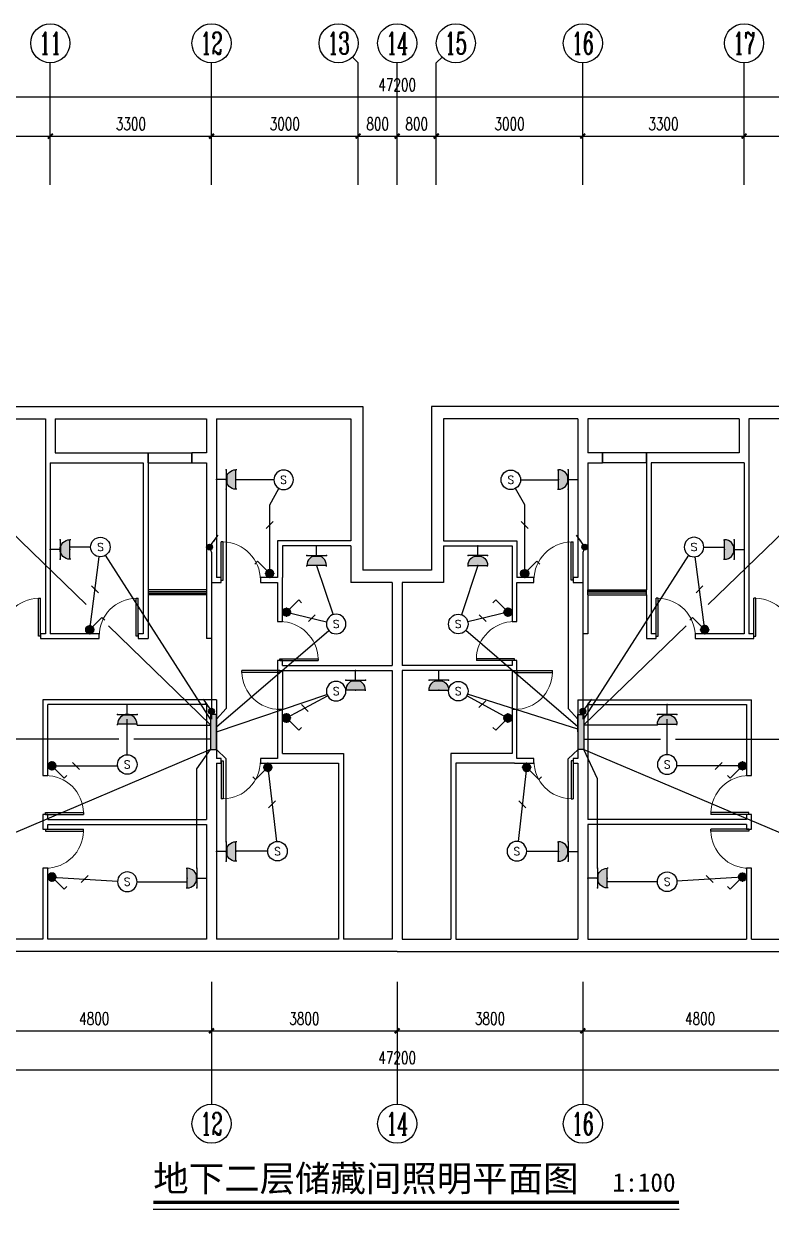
# Model space of a CAD drawing. Extents: x 4484248 to 4538948, y -183585 to -159322.
# Drawn here: x 4503857 to 4519158, y -183585 to -159322 of the extents above; entities that cross this region are included whole.
import ezdxf
from ezdxf.enums import TextEntityAlignment as Align

# ---------------------------------------------------------------- set-up
doc = ezdxf.new("R2010")
doc.units = 0
doc.header["$LTSCALE"] = 1000
doc.header["$MEASUREMENT"] = 0
doc.linetypes.add('DASH', pattern=[0.35, 0.25, -0.1])
for name, color, linetype in [('EQUIP-动力', 3, 'Continuous'), ('EQUIP-照明', 3, 'Continuous'), ('LAYER3', 7, 'Continuous'), ('TEL_TEXT', 7, 'Continuous'), ('图层1', 7, 'Continuous'), ('图层4', 7, 'Continuous')]:
    doc.layers.add(name, color=color, linetype=linetype)
doc.styles.add('_TCH_AXIS', font='COMPLEX', dxfattribs={"bigfont": 'GBCBIG'})
doc.styles.add('_TCH_DIM_T3', font='SIMPLEX', dxfattribs={"width": 0.705882, "bigfont": 'GBCBIG'})
doc.styles.add('_TEL_ATTDEF', font='simplex.shx', dxfattribs={"width": 0.8, "height": 3, "bigfont": 'hztxt.shx'})
doc.styles.add('_TEL_DIM', font='SIMPLEX', dxfattribs={"width": 0.8, "height": 3.5, "bigfont": 'HZTXT'})
doc.styles.get("Standard").update_dxf_attribs({"font": 'gbenor.shx', "bigfont": 'gbcbig.shx'})
doc.styles.add('宋体1.0', font='')
doc.styles.get('宋体1.0').set_extended_font_data('SimSun')

# ---------------------------------------------------------------- blocks, each defined once
blk = doc.blocks.new('_ArchTick')
at = {"color": 0, "linetype": 'ByBlock', "const_width": 0.4}
blk.add_lwpolyline([(-0.5, -0.5), (0.5, 0.5)], dxfattribs=at)
blk = doc.blocks.new('$equip$00001838')
blk.add_circle((0, 0), 0.5)
at = {"color": 7, "style": '_TEL_DIM'}
blk.add_attdef('$TEXT$', text='', height=0.4, dxfattribs=at).set_placement((0, 0), align=Align.MIDDLE_CENTER)
at = {"color": 7, "style": '_TEL_DIM', "flags": 1}
blk.add_attdef('A', text='', height=0.00002, dxfattribs=at).set_placement((0, 0), align=Align.MIDDLE_CENTER)
blk = doc.blocks.new('$equip$00001962')
for p, q in [((0.147, 0.356), (0.625, 0.833)), ((0.625, 0.833), (0.766, 0.692))]:
    blk.add_line(p, q)
blk.add_circle((0, 0.208), 0.208)
for p in [(-0.208, 0.208), (0, 0.417), (0, 0), (0.208, 0.208)]:
    blk.add_point(p)
for points in [[(-0.18, 0.313), (0.18, 0.313), (-0.208, 0.208), (0.208, 0.208)], [(-0.18, 0.104), (0.18, 0.104), (-0.208, 0.208), (0.208, 0.208)], [(-0.104, 0.389), (0.104, 0.389), (-0.18, 0.313), (0.18, 0.313)], [(-0.104, 0.028), (0.104, 0.028), (-0.18, 0.104), (0.18, 0.104)], [(0, 0.417), (0, 0.417), (-0.104, 0.389), (0.104, 0.389)], [(0, 0), (0, 0), (-0.104, 0.028), (0.104, 0.028)]]:
    blk.add_solid(points)
at = {"layer": 'TEL_TEXT', "style": '_TEL_DIM', "flags": 1}
blk.add_attdef('A', text='', height=0.00002, dxfattribs=at).set_placement((0, 0), align=Align.MIDDLE_CENTER)
blk = doc.blocks.new('$equip$00001237')
for p, q in [((-0.5, 1.05), (-0.5, 1)), ((-0.5, 1), (0.5, 1)), ((0.5, 1.05), (0.5, 1)), ((0.5, 0.5), (-0.5, 0.5)), ((0, 0.5), (0, 0))]:
    blk.add_line(p, q)
blk.add_arc((0, 1), 0.5, 180, 0)
for p in [(0, 1), (-0.5, 0.5), (0, 0), (0.5, 0.5)]:
    blk.add_point(p)
for points in [[(0.433, 0.75), (-0.433, 0.75), (0.5, 1), (-0.5, 1)], [(0.25, 0.567), (-0.25, 0.567), (0.433, 0.75), (-0.433, 0.75)], [(0, 0.5), (0, 0.5), (0.25, 0.567), (-0.25, 0.567)]]:
    blk.add_solid(points)
at = {"flags": 9}
blk.add_attdef('A', (0, 0), '', height=0.00002, dxfattribs=at)
blk = doc.blocks.new('$DorLib2D$00000001')
for p, q in [((0.45, 0.975), (0.5, 0.975)), ((0.45, 0), (0.45, 0.975)), ((0.5, 0), (0.5, 0.975)), ((0.5, 0), (0.45, 0))]:
    blk.add_line(p, q)
at = {"lineweight": 13}
blk.add_arc((0.475, 0), 0.975, 91.4693, 180, dxfattribs=at)
blk = doc.blocks.new('$TCHSYS$WIN2D')
for p, q in [((-0.5, 0.5), (0.5, 0.5)), ((0.5, 0.167), (-0.5, 0.167)), ((0.5, -0.167), (-0.5, -0.167)), ((-0.5, -0.5), (0.5, -0.5))]:
    blk.add_line(p, q)

msp = doc.modelspace()

# ---------------------------------------------------------------- hatches: boundary and pattern name
at = {"layer": 'LAYER3'}
h = msp.add_hatch(color=0, dxfattribs=at)
edge = h.paths.add_edge_path()
edge.add_arc((4507661, -170032), 60, 0, 360)
h = msp.add_hatch(color=0, dxfattribs=at)
edge = h.paths.add_edge_path()
edge.add_arc((4515341, -170032), 60, 0, 360)
h = msp.add_hatch(color=0, dxfattribs=at)
edge = h.paths.add_edge_path()
edge.add_arc((4507699, -173393), 60, 0, 360)
h = msp.add_hatch(color=0, dxfattribs=at)
edge = h.paths.add_edge_path()
edge.add_arc((4515303, -173393), 60, 0, 360)
at = {"layer": '图层4'}
for points in [[(4507801, -173457), (4507681, -173457), (4507681, -174177), (4507801, -174177)], [(4515201, -173457), (4515321, -173457), (4515322, -174177), (4515202, -174177)]]:
    msp.add_hatch(color=7, dxfattribs=at).paths.add_polyline_path(points)

# ---------------------------------------------------------------- linework, layer by layer
at = {"color": 7}
for p, q in [((4504401, -162622), (4504401, -160122)), ((4507701, -162622), (4507701, -160122)), ((4510584, -160005), (4510701, -160122)), ((4510701, -162622), (4510701, -160122)), ((4511501, -162622), (4511501, -160122)), ((4512419, -160005), (4512301, -160122)), ((4512301, -162622), (4512301, -160122)), ((4515301, -162622), (4515301, -160122)), ((4518601, -162622), (4518601, -160122)), ((4487901, -160822), (4535101, -160822)), ((4504401, -162622), (4504401, -161372)), ((4504401, -162622), (4504401, -161372)), ((4507701, -162622), (4507701, -161372)), ((4507701, -162622), (4507701, -161372)), ((4510701, -162622), (4510701, -161372)), ((4510701, -162622), (4510701, -161372)), ((4511501, -162622), (4511501, -161372)), ((4511501, -162622), (4511501, -161372)), ((4512301, -162622), (4512301, -161372)), ((4512301, -162622), (4512301, -161372)), ((4515301, -162622), (4515301, -161372)), ((4515301, -162622), (4515301, -161372)), ((4518601, -162622), (4518601, -161372)), ((4518601, -162622), (4518601, -161372)), ((4502451, -161622), (4504401, -161622)), ((4504401, -161622), (4507701, -161622)), ((4507701, -161622), (4510701, -161622)), ((4510701, -161622), (4511501, -161622)), ((4511501, -161622), (4512301, -161622)), ((4512301, -161622), (4515301, -161622)), ((4515301, -161622), (4518601, -161622)), ((4518601, -161622), (4520551, -161622)), ((4502601, -167157), (4504401, -167157)), ((4504401, -167157), (4507701, -167157)), ((4507701, -167157), (4510801, -167157)), ((4510801, -167157), (4510801, -169907)), ((4512201, -167157), (4512201, -169907)), ((4515301, -167157), (4512201, -167157)), ((4518601, -167157), (4515301, -167157)), ((4520401, -167157), (4518601, -167157)), ((4502551, -167407), (4504301, -167407)), ((4504301, -167407), (4504301, -168207)), ((4504501, -167407), (4504501, -168107)), ((4504501, -167407), (4507601, -167407)), ((4507601, -167407), (4507601, -168107)), ((4507801, -167407), (4507801, -168207)), ((4507801, -167407), (4510551, -167407)), ((4510551, -167407), (4510551, -169907)), ((4512451, -167407), (4512451, -169907)), ((4515201, -167407), (4512451, -167407)), ((4515201, -167407), (4515201, -168207)), ((4515401, -167407), (4515401, -168107)), ((4518501, -167407), (4515401, -167407)), ((4518501, -167407), (4518501, -168107)), ((4520451, -167407), (4518701, -167407)), ((4518701, -167407), (4518701, -168207)), ((4504501, -168107), (4506401, -168107)), ((4506401, -168107, 800), (4507301, -168107, 800)), ((4506401, -168307), (4506401, -168107)), ((4507601, -168107), (4507301, -168107)), ((4507301, -168107), (4507301, -168307)), ((4515701, -168107), (4515401, -168107)), ((4516601, -168107, 800), (4515701, -168107, 800)), ((4515701, -168307), (4515701, -168107)), ((4518501, -168107), (4516601, -168107)), ((4516601, -168107), (4516601, -168307)), ((4504301, -168207), (4504301, -171807)), ((4504401, -168307), (4504401, -171807)), ((4504401, -168307), (4506301, -168307)), ((4506301, -168307), (4506301, -170907)), ((4506401, -168307), (4506401, -170907)), ((4506401, -168307, 800), (4507301, -168307, 800)), ((4507301, -168307), (4507601, -168307)), ((4507601, -168307), (4507601, -170657)), ((4507801, -168207), (4507801, -170657)), ((4515201, -168207), (4515201, -170657)), ((4515401, -168307), (4515401, -170657)), ((4515401, -168307), (4515701, -168307)), ((4516601, -168307, 800), (4515701, -168307, 800)), ((4516601, -168307), (4516601, -170907)), ((4516701, -168307), (4516701, -170907)), ((4518601, -168307), (4516701, -168307)), ((4518601, -168307), (4518601, -171807)), ((4518701, -168207), (4518701, -171807)), ((4509051, -169907), (4509051, -170657)), ((4510551, -169907), (4509051, -169907)), ((4509151, -170007), (4509151, -170657)), ((4510551, -170007), (4509151, -170007)), ((4510551, -170007), (4510551, -170757)), ((4510801, -169907), (4510801, -170507)), ((4512201, -169907), (4512201, -170507)), ((4512451, -169907), (4513951, -169907)), ((4512451, -170007), (4513851, -170007)), ((4512451, -170007), (4512451, -170757)), ((4513851, -170007), (4513851, -170657)), ((4513951, -169907), (4513951, -170657)), ((4511501, -170507), (4510801, -170507)), ((4512201, -170507), (4511501, -170507)), ((4507601, -170657), (4507601, -170657)), ((4507601, -170657), (4507601, -170907)), ((4507701, -170757), (4507901, -170757)), ((4507701, -170757), (4507701, -170907)), ((4507901, -170657), (4507801, -170657)), ((4507901, -170757), (4507901, -170657)), ((4509051, -170657), (4508701, -170657)), ((4508701, -170657), (4508701, -170757)), ((4508701, -170757), (4509051, -170757)), ((4509051, -170757), (4509051, -171557)), ((4509151, -171557), (4509151, -170657)), ((4511401, -170757), (4510551, -170757)), ((4511401, -170757), (4511401, -172457)), ((4512451, -170757), (4511601, -170757)), ((4511601, -170757), (4511601, -172457)), ((4513851, -170657), (4513851, -171557)), ((4514301, -170657), (4513951, -170657)), ((4513951, -170757), (4514301, -170757)), ((4513951, -171557), (4513951, -170757)), ((4514301, -170757), (4514301, -170657)), ((4515201, -170657), (4515101, -170657)), ((4515101, -170657), (4515101, -170757)), ((4515101, -170757), (4515301, -170757)), ((4515301, -170757), (4515301, -170907)), ((4515401, -170657), (4515401, -170657)), ((4515401, -170657), (4515401, -170907)), ((4506301, -170907), (4506301, -171807)), ((4506401, -170907), (4506401, -171007)), ((4506401, -171007), (4506401, -171907)), ((4507601, -170907), (4507601, -171007)), ((4507601, -171007), (4507601, -171907)), ((4507701, -170907), (4507701, -171907)), ((4515301, -170907), (4515301, -171807)), ((4515401, -171007), (4515401, -170907)), ((4515401, -171007), (4515401, -171807)), ((4516601, -171007), (4516601, -170907)), ((4516601, -171007), (4516601, -171907)), ((4516701, -170907), (4516701, -171807)), ((4509051, -171557), (4509151, -171557)), ((4513851, -171557), (4513951, -171557)), ((4504301, -171807), (4504202, -171807)), ((4504202, -171807), (4504202, -171907)), ((4504202, -171907), (4504401, -171907)), ((4505401, -171807), (4504401, -171807)), ((4504401, -171907), (4505401, -171907)), ((4505401, -171907), (4505401, -171807)), ((4506301, -171807), (4506201, -171807)), ((4506201, -171807), (4506201, -171907)), ((4506201, -171907), (4506401, -171907)), ((4507701, -171907), (4507601, -171907)), ((4515401, -171807), (4515301, -171807)), ((4516601, -171907), (4516801, -171907)), ((4516801, -171807), (4516701, -171807)), ((4516801, -171907), (4516801, -171807)), ((4518601, -171807), (4517601, -171807)), ((4517601, -171807), (4517601, -171907)), ((4517601, -171907), (4518601, -171907)), ((4518601, -171907), (4518801, -171907)), ((4518801, -171807), (4518701, -171807)), ((4518801, -171907), (4518801, -171807)), ((4509151, -172357), (4509051, -172357)), ((4509051, -172357), (4509051, -172557)), ((4509151, -172457), (4509151, -172357)), ((4509151, -172457), (4511401, -172457)), ((4513851, -172457), (4511601, -172457)), ((4513951, -172357), (4513851, -172357)), ((4513851, -172357), (4513851, -172457)), ((4513951, -172557), (4513951, -172357)), ((4509051, -172557), (4509151, -172557)), ((4509051, -172557), (4509051, -173357)), ((4509151, -172557), (4511401, -172557)), ((4509151, -172557), (4509151, -173357)), ((4511401, -172557), (4511401, -178057)), ((4513851, -172557), (4511601, -172557)), ((4511601, -172557), (4511601, -178057)), ((4513851, -172557), (4513951, -172557)), ((4513851, -172557), (4513851, -173357)), ((4513951, -172557), (4513951, -173357)), ((4504251, -173157), (4504251, -174707)), ((4507801, -173157), (4504251, -173157)), ((4507801, -173157), (4507801, -174357)), ((4515201, -173157), (4515201, -174357)), ((4515201, -173157), (4518751, -173157)), ((4518751, -174707), (4518751, -173157)), ((4504351, -174707), (4504351, -173257)), ((4507601, -173257), (4504351, -173257)), ((4507601, -173257), (4507601, -174357)), ((4509151, -173357), (4509051, -173357)), ((4509051, -173357), (4509051, -174357)), ((4509151, -174257), (4509151, -173357)), ((4513951, -173357), (4513851, -173357)), ((4513851, -173357), (4513851, -174257)), ((4513951, -174357), (4513951, -173357)), ((4515401, -173257), (4515401, -174357)), ((4515401, -173257), (4518651, -173257)), ((4518651, -173257), (4518651, -174707)), ((4507601, -174357), (4507601, -175607)), ((4507901, -174357), (4507801, -174357)), ((4507901, -174457), (4507901, -174357)), ((4509051, -174357), (4508701, -174357)), ((4508701, -174357), (4508701, -174457)), ((4509151, -174257), (4510401, -174257)), ((4510401, -174257), (4510401, -178057)), ((4512601, -174257), (4512601, -178057)), ((4513851, -174257), (4512601, -174257)), ((4514301, -174357), (4513951, -174357)), ((4514301, -174457), (4514301, -174357)), ((4515201, -174357), (4515101, -174357)), ((4515101, -174357), (4515101, -174457)), ((4515401, -174357), (4515401, -175607)), ((4507801, -174457), (4507901, -174457)), ((4507801, -174457), (4507801, -175657)), ((4508701, -174457), (4509101, -174457)), ((4509101, -174457), (4510301, -174457)), ((4510301, -174457), (4510301, -178057)), ((4512701, -174457), (4512701, -178057)), ((4513901, -174457), (4512701, -174457)), ((4513901, -174457), (4514301, -174457)), ((4515101, -174457), (4515201, -174457)), ((4515201, -174457), (4515201, -175657)), ((4504251, -174707), (4504351, -174707)), ((4518651, -174707), (4518751, -174707)), ((4504351, -175507), (4504251, -175507)), ((4504251, -175507), (4504251, -175657)), ((4504251, -175657), (4504251, -175807)), ((4504351, -175607), (4504351, -175507)), ((4504351, -175607), (4507601, -175607)), ((4507801, -175657), (4507801, -178057)), ((4515201, -175657), (4515201, -178057)), ((4518651, -175607), (4515401, -175607)), ((4518751, -175507), (4518651, -175507)), ((4518651, -175507), (4518651, -175607)), ((4518751, -175657), (4518751, -175507)), ((4518751, -175807), (4518751, -175657)), ((4504251, -175807), (4504351, -175807)), ((4504351, -175707), (4507601, -175707)), ((4504351, -175807), (4504351, -175707)), ((4507601, -175707), (4507601, -178057)), ((4518651, -175707), (4515401, -175707)), ((4515401, -175707), (4515401, -178057)), ((4518651, -175707), (4518651, -175807)), ((4518651, -175807), (4518751, -175807)), ((4504351, -176607), (4504251, -176607)), ((4504251, -176607), (4504251, -178057)), ((4504351, -178057), (4504351, -176607)), ((4518751, -176607), (4518651, -176607)), ((4518651, -176607), (4518651, -178057)), ((4518751, -178057), (4518751, -176607)), ((4504251, -178057), (4503001, -178057)), ((4507601, -178057), (4504351, -178057)), ((4510301, -178057), (4507801, -178057)), ((4511401, -178057), (4510401, -178057)), ((4511601, -178057), (4512601, -178057)), ((4512701, -178057), (4515201, -178057)), ((4515401, -178057), (4518651, -178057)), ((4518751, -178057), (4520001, -178057)), ((4504351, -178307), (4502901, -178307)), ((4507701, -178307), (4504351, -178307)), ((4510351, -178307), (4507701, -178307)), ((4511501, -178307), (4510351, -178307)), ((4511501, -178307), (4512651, -178307)), ((4512651, -178307), (4515301, -178307)), ((4515301, -178307), (4518651, -178307)), ((4518651, -178307), (4520101, -178307)), ((4507701, -178933), (4507701, -181433)), ((4507701, -178933), (4507701, -180183)), ((4507701, -178933), (4507701, -180183)), ((4511501, -178933), (4511501, -181433)), ((4511501, -178933), (4511501, -180183)), ((4511501, -178933), (4511501, -180183)), ((4515301, -178933), (4515301, -181433)), ((4515301, -178933), (4515301, -180183)), ((4515301, -178933), (4515301, -180183)), ((4502901, -179933), (4507701, -179933)), ((4507701, -179933), (4511501, -179933)), ((4511501, -179933), (4515301, -179933)), ((4515301, -179933), (4520101, -179933)), ((4487901, -180733), (4535101, -180733))]:
    msp.add_line(p, q, dxfattribs=at)
at = {"color": 7, "linetype": 'DASH'}
for p, q in [((4506401, -168107), (4506401, -168307)), ((4507301, -168307), (4507301, -168107)), ((4515701, -168107), (4515701, -168307)), ((4516601, -168307), (4516601, -168107))]:
    msp.add_line(p, q, dxfattribs=at)
at = {"color": 7, "const_width": 70}
msp.add_lwpolyline([(4506509, -183445), (4517270, -183445)], dxfattribs=at)
at = {"color": 7}
msp.add_lwpolyline([(4506509, -183585), (4517270, -183585)], dxfattribs=at)
for centre in [(4504401, -159722), (4507701, -159722), (4510301, -159722), (4511501, -159722), (4512701, -159722), (4515301, -159722), (4518601, -159722), (4507701, -181833), (4511501, -181833), (4515301, -181833)]:
    msp.add_circle(centre, 400, dxfattribs=at)
at = {"layer": 'LAYER3', "color": 0}
for p, q in [((4507696, -169983), (4507834, -169787)), ((4515307, -169983), (4515169, -169787)), ((4507527, -173147), (4507665, -173344)), ((4515476, -173147), (4515338, -173344))]:
    msp.add_line(p, q, dxfattribs=at)
for points in [[(4507834, -169787, 0, 40, 0), (4507745, -169913, 40, 40, 0)], [(4515169, -169787, 0, 40, 0), (4515258, -169913, 40, 40, 0)], [(4507665, -173344, 0, 40, 0), (4507576, -173217, 40, 40, 0)], [(4515338, -173344, 0, 40, 0), (4515427, -173217, 40, 40, 0)]]:
    msp.add_lwpolyline(points, format="xyseb", dxfattribs=at)
for centre in [(4507661, -170032), (4515341, -170032), (4507699, -173393), (4515303, -173393)]:
    msp.add_circle(centre, 60, dxfattribs=at)
at = {"layer": 'TEL_TEXT', "color": 0}
for p, q in [((4508963, -169512), (4508821, -169654)), ((4514040, -169512), (4514182, -169654)), ((4505244, -170829), (4505385, -170971)), ((4517759, -170829), (4517618, -170971)), ((4509825, -171418), (4509684, -171559)), ((4513178, -171418), (4513319, -171559)), ((4513312, -173177), (4513170, -173318)), ((4509540, -173257), (4509681, -173399)), ((4504854, -174441), (4504996, -174582)), ((4518149, -174441), (4518007, -174582)), ((4509011, -175229), (4508870, -175370)), ((4513992, -175229), (4514133, -175370)), ((4505177, -176757), (4505035, -176899)), ((4517826, -176757), (4517968, -176899))]:
    msp.add_line(p, q, dxfattribs=at)
at = {"layer": '图层1', "color": 4}
for p, q in [((4508001, -168849), (4508001, -173334)), ((4508976, -168657), (4508201, -168657)), ((4508892, -169167), (4509079, -168832)), ((4514111, -169167), (4513924, -168832)), ((4514026, -168657), (4514801, -168657)), ((4515001, -168849), (4515001, -173334)), ((4508892, -170574), (4508892, -169167)), ((4514111, -170574), (4514111, -169167)), ((4505134, -171207), (4503570, -169696)), ((4517869, -171207), (4519433, -169696)), ((4505226, -170032), (4504801, -170032)), ((4507661, -170032), (4507701, -170142)), ((4515341, -170032), (4515302, -170142)), ((4517776, -170032), (4518201, -170032)), ((4505208, -171724), (4505401, -170231)), ((4507681, -173557), (4505534, -170201)), ((4507701, -170142), (4507699, -173557)), ((4515302, -170142), (4515303, -173557)), ((4515321, -173557), (4517469, -170201)), ((4517795, -171724), (4517602, -170231)), ((4509851, -170407), (4510188, -171417)), ((4513151, -170407), (4512815, -171417)), ((4509235, -171365), (4510057, -171561)), ((4513768, -171365), (4512946, -171561)), ((4507681, -173668), (4505589, -171647)), ((4507801, -173712), (4510100, -171738)), ((4515201, -173712), (4512903, -171738)), ((4515322, -173668), (4517414, -171647)), ((4507801, -173817), (4510062, -173047)), ((4509235, -173530), (4510075, -173077)), ((4513768, -173533), (4512927, -173077)), ((4515201, -173757), (4512942, -173043)), ((4508001, -173334), (4507801, -173557)), ((4515001, -173334), (4515201, -173557)), ((4505976, -174282), (4505976, -173557)), ((4506176, -173677), (4507681, -173677)), ((4516826, -173677), (4515322, -173677)), ((4517026, -174282), (4517026, -173557)), ((4507681, -174177), (4501486, -176805)), ((4505807, -173967), (4502397, -173967)), ((4507681, -173967), (4506109, -173967)), ((4507401, -174571), (4507681, -174177)), ((4508001, -174363), (4507801, -174177)), ((4515001, -174363), (4515202, -174177)), ((4515322, -173967), (4516893, -173967)), ((4515601, -174779), (4515322, -174177)), ((4515322, -174177), (4521517, -176805)), ((4517196, -173967), (4520606, -173967)), ((4508001, -176063), (4508001, -174363)), ((4515001, -176063), (4515001, -174363)), ((4504435, -174512), (4505779, -174512)), ((4507401, -176607), (4507401, -174571)), ((4508853, -174541), (4509028, -176059)), ((4514150, -174541), (4513974, -176059)), ((4518568, -174512), (4517224, -174512)), ((4515601, -176607), (4515601, -174779)), ((4508851, -176257), (4508201, -176257)), ((4514151, -176257), (4514801, -176257)), ((4504435, -176786), (4505777, -176870)), ((4518568, -176786), (4517226, -176870)), ((4506176, -176882), (4507201, -176882)), ((4516826, -176882), (4515801, -176882))]:
    msp.add_line(p, q, dxfattribs=at)
at = {"layer": '图层4', "color": 7}
for p, q in [((4507681, -173457), (4507681, -174177)), ((4507801, -173457), (4507681, -173457)), ((4507801, -174177), (4507801, -173457)), ((4515202, -174177), (4515201, -173457)), ((4515201, -173457), (4515321, -173457)), ((4515321, -173457), (4515322, -174177)), ((4507681, -174177), (4507801, -174177)), ((4515322, -174177), (4515202, -174177))]:
    msp.add_line(p, q, dxfattribs=at)

# ---------------------------------------------------------------- block references
at = {"color": 7, "xscale": 100, "yscale": 100, "zscale": 100}
for p in [(4504401, -161622), (4507701, -161622), (4510701, -161622), (4511501, -161622), (4512301, -161622), (4515301, -161622), (4518601, -161622), (4507701, -179933), (4511501, -179933), (4515301, -179933)]:
    msp.add_blockref('_ArchTick', p, dxfattribs=at)
at = {"color": 7, "zscale": 100}
for name, p, xscale, yscale, rotation in [('_ArchTick', (4504401, -161622), 100, 100, 180), ('_ArchTick', (4507701, -161622), 100, 100, 180), ('_ArchTick', (4510701, -161622), 100, 100, 180), ('_ArchTick', (4511501, -161622), 100, 100, 180), ('_ArchTick', (4512301, -161622), 100, 100, 180), ('_ArchTick', (4515301, -161622), 100, 100, 180), ('_ArchTick', (4518601, -161622), 100, 100, 180), ('$DorLib2D$00000001', (4508301, -170707), 800, -800, 180.0000000000285), ('$DorLib2D$00000001', (4514701, -170707), 800, 800, 359.9999999999714), ('$TCHSYS$WIN2D', (4507001, -170957), 1200.000000041677, -100, 180.0000000730068), ('$TCHSYS$WIN2D', (4516001, -170957), 1200.000000041677, 100, 359.9999999269932), ('$DorLib2D$00000001', (4503802, -171857), -800, -800, 179.9999998146187), ('$DorLib2D$00000001', (4505801, -171857), -800, -800, 180.0000000730084), ('$DorLib2D$00000001', (4517201, -171857), -800, 800, 359.9999999269916), ('$DorLib2D$00000001', (4519201, -171857), -800, 800, 1.853813082e-07), ('$DorLib2D$00000001', (4509101, -171957), 800, 800, 270.0000000001966), ('$DorLib2D$00000001', (4513901, -171957), 800, -800, 269.9999999998034), ('$DorLib2D$00000001', (4509101, -172957), -800, -800, 270.0000000000593), ('$DorLib2D$00000001', (4513901, -172957), -800, 800, 269.9999999999407), ('$DorLib2D$00000001', (4508301, -174407), -800, -800, 359.9999999999857), ('$DorLib2D$00000001', (4514701, -174407), -800, 800, 180.0000000000143), ('$DorLib2D$00000001', (4504301, -175107), 800, 800, 270.0000000001307), ('$DorLib2D$00000001', (4518701, -175107), 800, -800, 269.9999999999128), ('$DorLib2D$00000001', (4504301, -176207), -800, 800, 270.0000000001046), ('$DorLib2D$00000001', (4518701, -176207), -800, -800, 269.9999999998953), ('_ArchTick', (4507701, -179933), 100, 100, 180), ('_ArchTick', (4511501, -179933), 100, 100, 180), ('_ArchTick', (4515301, -179933), 100, 100, 180)]:
    msp.add_blockref(name, p, dxfattribs=dict(at, xscale=xscale, yscale=yscale, rotation=rotation))
at = {"layer": 'EQUIP-动力', "color": 4, "yscale": 400, "zscale": 400}
for p, xscale, rotation in [((4507801, -168649), -400, 270), ((4515201, -168649), 400, 90.00000000000003), ((4504401, -170082), -400, 270), ((4509851, -170007), 400, 180), ((4513151, -170007), -400, 180), ((4518601, -170082), 400, 90.00000000000003), ((4510651, -172558), 400, 180), ((4512352, -172558), -400, 180), ((4505976, -173257), 400, 180), ((4517026, -173257), -400, 180), ((4507801, -176263), -400, 270), ((4515201, -176263), 400, 90.00000000000003), ((4507601, -176807), 400, 90.00000000000003), ((4515401, -176807), -400, 270)]:
    msp.add_blockref('$equip$00001237', p, dxfattribs=dict(at, xscale=xscale, rotation=rotation))
at = {"layer": 'EQUIP-照明', "color": 4}
ref = msp.add_blockref('$equip$00001838', (4509176, -168657), dxfattribs=dict(at, xscale=-400, yscale=400, zscale=400))
ref.add_attrib('$TEXT$', 'S', dxfattribs={"layer": '0', "color": 7, "height": 160, "style": '_TEL_ATTDEF'}).set_placement((4509176, -168657), align=Align.MIDDLE_CENTER)
ref = msp.add_blockref('$equip$00001838', (4513826, -168657), dxfattribs=dict(at, xscale=400, yscale=400, zscale=400))
ref.add_attrib('$TEXT$', 'S', dxfattribs={"layer": '0', "color": 7, "height": 160, "style": '_TEL_ATTDEF'}).set_placement((4513826, -168657), align=Align.MIDDLE_CENTER)
ref = msp.add_blockref('$equip$00001838', (4505426, -170032), dxfattribs=dict(at, xscale=400, yscale=400, zscale=400))
ref.add_attrib('$TEXT$', 'S', dxfattribs={"layer": '0', "color": 7, "height": 160, "style": '_TEL_ATTDEF'}).set_placement((4505426, -170032), align=Align.MIDDLE_CENTER)
ref = msp.add_blockref('$equip$00001838', (4517576, -170032), dxfattribs=dict(at, xscale=-400, yscale=400, zscale=400))
ref.add_attrib('$TEXT$', 'S', dxfattribs={"layer": '0', "color": 7, "height": 160, "style": '_TEL_ATTDEF'}).set_placement((4517576, -170032), align=Align.MIDDLE_CENTER)
at = {"layer": 'EQUIP-照明', "color": 4, "yscale": 400, "zscale": 400}
for p, xscale in [((4508892, -170657), -400), ((4514111, -170657), 400), ((4509235, -171448), 400), ((4513768, -171448), -400), ((4505208, -171807), 400), ((4517795, -171807), -400)]:
    msp.add_blockref('$equip$00001962', p, dxfattribs=dict(at, xscale=xscale))
at = {"layer": 'EQUIP-照明', "color": 4}
ref = msp.add_blockref('$equip$00001838', (4510251, -171607), dxfattribs=dict(at, xscale=-400, yscale=400, zscale=400))
ref.add_attrib('$TEXT$', 'S', dxfattribs={"layer": '0', "color": 7, "height": 160, "style": '_TEL_ATTDEF'}).set_placement((4510251, -171607), align=Align.MIDDLE_CENTER)
ref = msp.add_blockref('$equip$00001838', (4512751, -171607), dxfattribs=dict(at, xscale=400, yscale=400, zscale=400))
ref.add_attrib('$TEXT$', 'S', dxfattribs={"layer": '0', "color": 7, "height": 160, "style": '_TEL_ATTDEF'}).set_placement((4512751, -171607), align=Align.MIDDLE_CENTER)
at = {"layer": 'EQUIP-照明', "color": 1}
ref = msp.add_blockref('$equip$00001838', (4510251, -172982), dxfattribs=dict(at, xscale=-400, yscale=400, zscale=400))
ref.add_attrib('$TEXT$', 'S', dxfattribs={"layer": '0', "color": 7, "height": 160, "style": '_TEL_ATTDEF'}).set_placement((4510251, -172982), align=Align.MIDDLE_CENTER)
ref = msp.add_blockref('$equip$00001838', (4512751, -172982), dxfattribs=dict(at, xscale=400, yscale=400, zscale=400))
ref.add_attrib('$TEXT$', 'S', dxfattribs={"layer": '0', "color": 7, "height": 160, "style": '_TEL_ATTDEF'}).set_placement((4512751, -172982), align=Align.MIDDLE_CENTER)
at = {"layer": 'EQUIP-照明', "color": 4, "yscale": 400, "zscale": 400, "rotation": 180}
for p, xscale in [((4509235, -173447), -400), ((4513768, -173447), 400), ((4504435, -174428), -400), ((4518568, -174428), 400), ((4508853, -174457), 400), ((4514150, -174457), -400), ((4504435, -176703), -400), ((4518568, -176703), 400)]:
    msp.add_blockref('$equip$00001962', p, dxfattribs=dict(at, xscale=xscale))
at = {"layer": 'EQUIP-照明', "color": 4}
ref = msp.add_blockref('$equip$00001838', (4505976, -174482), dxfattribs=dict(at, xscale=400, yscale=400, zscale=400))
ref.add_attrib('$TEXT$', 'S', dxfattribs={"layer": '0', "color": 7, "height": 160, "style": '_TEL_ATTDEF'}).set_placement((4505976, -174482), align=Align.MIDDLE_CENTER)
ref = msp.add_blockref('$equip$00001838', (4517026, -174482), dxfattribs=dict(at, xscale=-400, yscale=400, zscale=400))
ref.add_attrib('$TEXT$', 'S', dxfattribs={"layer": '0', "color": 7, "height": 160, "style": '_TEL_ATTDEF'}).set_placement((4517026, -174482), align=Align.MIDDLE_CENTER)
ref = msp.add_blockref('$equip$00001838', (4509051, -176257), dxfattribs=dict(at, xscale=400, yscale=400, zscale=400))
ref.add_attrib('$TEXT$', 'S', dxfattribs={"layer": '0', "color": 7, "height": 160, "style": '_TEL_ATTDEF'}).set_placement((4509051, -176257), align=Align.MIDDLE_CENTER)
ref = msp.add_blockref('$equip$00001838', (4513951, -176257), dxfattribs=dict(at, xscale=-400, yscale=400, zscale=400))
ref.add_attrib('$TEXT$', 'S', dxfattribs={"layer": '0', "color": 7, "height": 160, "style": '_TEL_ATTDEF'}).set_placement((4513951, -176257), align=Align.MIDDLE_CENTER)
ref = msp.add_blockref('$equip$00001838', (4505976, -176882), dxfattribs=dict(at, xscale=-400, yscale=400, zscale=400))
ref.add_attrib('$TEXT$', 'S', dxfattribs={"layer": '0', "color": 7, "height": 160, "style": '_TEL_ATTDEF'}).set_placement((4505976, -176882), align=Align.MIDDLE_CENTER)
ref = msp.add_blockref('$equip$00001838', (4517026, -176882), dxfattribs=dict(at, xscale=400, yscale=400, zscale=400))
ref.add_attrib('$TEXT$', 'S', dxfattribs={"layer": '0', "color": 7, "height": 160, "style": '_TEL_ATTDEF'}).set_placement((4517026, -176882), align=Align.MIDDLE_CENTER)

# ---------------------------------------------------------------- texts
at = {"color": 7, "style": '_TCH_AXIS'}
for s, width, p, p2 in [('11', 0.875, (4504175, -159948), (4504628, -159948)), ('12', 0.724138, (4507475, -159948), (4507928, -159948)), ('13', 0.724138, (4510075, -159948), (4510528, -159948)), ('14', 0.677419, (4511275, -159948), (4511728, -159948)), ('15', 0.724138, (4512475, -159948), (4512928, -159948)), ('16', 0.724138, (4515075, -159948), (4515528, -159948)), ('17', 0.724138, (4518375, -159948), (4518828, -159948)), ('12', 0.724138, (4507475, -182059), (4507928, -182059)), ('14', 0.677419, (4511275, -182059), (4511728, -182059)), ('16', 0.724138, (4515075, -182059), (4515528, -182059))]:
    msp.add_text(s, height=452.5, dxfattribs=dict(at, width=width)).set_placement(p, p2, align=Align.FIT)
at = {"color": 7, "style": '宋体1.0'}
for s, height, p in [('地下二层储藏间照明平面图', 531.65, (4506509, -183219)), ('1:100', 379.7, (4515908, -183225))]:
    msp.add_text(s, height=height, dxfattribs=at).set_placement(p)
at = {"color": 7, "char_height": 255, "attachment_point": 5, "style": '_TCH_DIM_T3'}
for s, insert in [('\\A1;47200', (4511501, -160572)), ('\\A1;3300', (4506051, -161372)), ('\\A1;3000', (4509201, -161372)), ('\\A1;800', (4511101, -161372)), ('\\A1;800', (4511901, -161372)), ('\\A1;3000', (4513801, -161372)), ('\\A1;3300', (4516951, -161372)), ('\\A1;4800', (4505301, -179683)), ('\\A1;3800', (4509601, -179683)), ('\\A1;3800', (4513401, -179683)), ('\\A1;4800', (4517701, -179683)), ('\\A1;47200', (4511501, -180483))]:
    msp.add_mtext(s, dxfattribs=dict(at, insert=insert))

doc.saveas('drawing.dxf')
